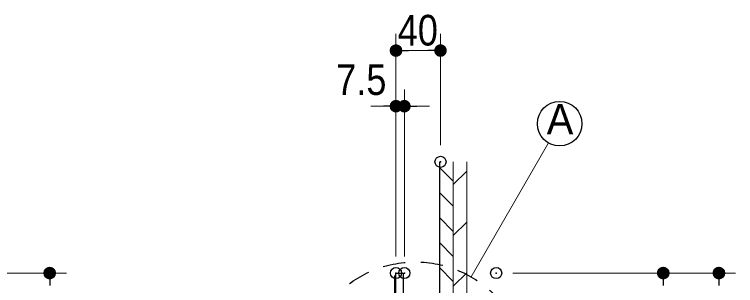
# Model space of a CAD drawing. Units: millimetres, scale not verified. Extents: x -4547 to 4547, y -2284 to 2284.
# Drawn here: x -2072 to -1425, y -611 to -367 of the extents above; entities that cross this region are included whole.
import ezdxf
from ezdxf.enums import TextEntityAlignment as Align

# ---------------------------------------------------------------- set-up
doc = ezdxf.new("R2010")
doc.units = ezdxf.units.MM
doc.header["$LTSCALE"] = 20
doc.header["$PDMODE"] = 32
doc.header["$PDSIZE"] = 10
doc.linetypes.add('USER4', pattern=[1.7, 1, -0.7])
for name, color, linetype, lineweight in [('0-1_3一般', 7, 'Continuous', 15), ('0-2_2寸法-2', 7, 'Continuous', 15), ('0-3_0', 7, 'Continuous', 25), ('0-5_2寸法-1', 7, 'Continuous', 15), ('0-6_2寸法-3', 7, 'Continuous', 15)]:
    doc.layers.add(name, color=color, linetype=linetype, lineweight=lineweight)
doc.layers.add('0-4_Defpoints', color=7, linetype='Continuous')
doc.styles.add('ＭＳ Ｐゴシック', font='')
doc.styles.get('ＭＳ Ｐゴシック').set_extended_font_data('MS PGothic')

# ---------------------------------------------------------------- blocks, each defined once
blk = doc.blocks.new('グループ-40')
at = {"layer": '0-1_3一般', "lineweight": 30}
blk.add_line((-7000, -10000), (-7000, -30000), dxfattribs=at)
at = {"layer": '0-1_3一般'}
for p, q in [((-7000, -10100), (-6750, -10350)), ((-6750, -10000), (-6750, -30000)), ((-6510, -10000), (-6510, -30000)), ((-7000, -10550), (-6750, -10800)), ((-7000, -11000), (-6750, -11250)), ((-7000, -11450), (-6750, -11700)), ((-7000, -11900), (-6750, -12150))]:
    blk.add_line(p, q, dxfattribs=at)
at = {"layer": '0-1_3一般', "lineweight": 5}
for p, q in [((-6750, -10407.6), (-6510, -10167.6)), ((-6750, -11322), (-6510, -11082)), ((-6750, -12236.4), (-6510, -11996.4))]:
    blk.add_line(p, q, dxfattribs=at)
blk = doc.blocks.new('グループ-41')
at = {"layer": '0-1_3一般', "lineweight": 30}
blk.add_lwpolyline([(-7780, -27970), (-7800, -27950), (-7800, -12050), (-7780, -12030)], dxfattribs=at)
blk.add_lwpolyline([(-7780, -12000), (-7650, -12000), (-7650, -28000), (-7780, -28000)], close=True, dxfattribs=at)
at = {"layer": '0-1_3一般'}
blk.add_blockref('グループ-40', (0, 0), dxfattribs=at)
blk = doc.blocks.new('_Dot')
at = {"layer": '0-3_0'}
blk.add_line((-10, 0), (-20, 0), dxfattribs=at)
for points in [[(0, 0), (-10, 0), (-9.92, 1.25)], [(0, 0), (-9.92, -1.25), (-10, 0)], [(0, 0), (-9.92, 1.25), (-9.69, 2.49)], [(0, 0), (-9.69, -2.49), (-9.92, -1.25)], [(0, 0), (-9.69, 2.49), (-9.3, 3.68)], [(0, 0), (-9.3, -3.68), (-9.69, -2.49)], [(0, 0), (-9.3, 3.68), (-8.76, 4.82)], [(0, 0), (-8.76, -4.82), (-9.3, -3.68)], [(0, 0), (-8.76, 4.82), (-8.09, 5.88)], [(0, 0), (-8.09, -5.88), (-8.76, -4.82)], [(0, 0), (-8.09, 5.88), (-7.29, 6.85)], [(0, 0), (-7.29, -6.85), (-8.09, -5.88)], [(0, 0), (-7.29, 6.85), (-6.37, 7.71)], [(0, 0), (-6.37, -7.71), (-7.29, -6.85)], [(0, 0), (-6.37, 7.71), (-5.36, 8.44)], [(0, 0), (-5.36, -8.44), (-6.37, -7.71)], [(0, 0), (-5.36, 8.44), (-4.26, 9.05)], [(0, 0), (-4.26, -9.05), (-5.36, -8.44)], [(0, 0), (-4.26, 9.05), (-3.09, 9.51)], [(0, 0), (-3.09, -9.51), (-4.26, -9.05)], [(0, 0), (-3.09, 9.51), (-1.87, 9.82)], [(0, 0), (-1.87, -9.82), (-3.09, -9.51)], [(0, 0), (-1.87, 9.82), (-0.63, 9.98)], [(0, 0), (-0.63, -9.98), (-1.87, -9.82)], [(0, 0), (-0.63, 9.98), (0.63, 9.98)], [(0, 0), (0.63, -9.98), (-0.63, -9.98)], [(0, 0), (0.63, 9.98), (1.87, 9.82)], [(0, 0), (1.87, 9.82), (3.09, 9.51)], [(0, 0), (3.09, 9.51), (4.26, 9.05)], [(0, 0), (4.26, 9.05), (5.36, 8.44)], [(0, 0), (5.36, 8.44), (6.37, 7.71)], [(0, 0), (6.37, 7.71), (7.29, 6.85)], [(0, 0), (7.29, 6.85), (8.09, 5.88)], [(0, 0), (8.09, 5.88), (8.76, 4.82)], [(0, 0), (8.76, 4.82), (9.3, 3.68)], [(0, 0), (9.3, 3.68), (9.69, 2.49)], [(0, 0), (9.69, 2.49), (9.92, 1.25)], [(0, 0), (9.92, 1.25), (10, 0)], [(0, 0), (1.87, -9.82), (0.63, -9.98)], [(0, 0), (3.09, -9.51), (1.87, -9.82)], [(0, 0), (4.26, -9.05), (3.09, -9.51)], [(0, 0), (5.36, -8.44), (4.26, -9.05)], [(0, 0), (6.37, -7.71), (5.36, -8.44)], [(0, 0), (7.29, -6.85), (6.37, -7.71)], [(0, 0), (8.09, -5.88), (7.29, -6.85)], [(0, 0), (8.76, -4.82), (8.09, -5.88)], [(0, 0), (9.3, -3.68), (8.76, -4.82)], [(0, 0), (9.69, -2.49), (9.3, -3.68)], [(0, 0), (9.92, -1.25), (9.69, -2.49)], [(0, 0), (10, 0), (9.92, -1.25)]]:
    blk.add_solid(points, dxfattribs=at)
blk = doc.blocks.new('グループ-43')
at = {"layer": '0-6_2寸法-3'}
blk.add_line((-6430, -12067.9), (-5040, -9660.4), dxfattribs=at)
at = {"layer": '0-6_2寸法-3', "lineweight": 30}
blk.add_circle((-4840, -9314), 400, dxfattribs=at)
at = {"layer": '0-6_2寸法-3', "style": 'ＭＳ Ｐゴシック'}
blk.add_text('A', height=550.3, dxfattribs=at).set_placement((-5073.4, -9673.5), align=Align.BOTTOM_LEFT)

msp = doc.modelspace()

# ---------------------------------------------------------------- linework, layer by layer
at = {"layer": '0-2_2寸法-2'}
for p, q in [((-1729.63, -585), (-1729.63, -435)), ((-1722.13, -585), (-1722.13, -435)), ((-1740.88, -450), (-1752.14, -450)), ((-1729.63, -450), (-1722.13, -450)), ((-1710.87, -450), (-1699.61, -450))]:
    msp.add_line(p, q, dxfattribs=at)
at = {"layer": '0-4_Defpoints'}
for p in [(-1729.63, -400), (-1729.63, -450), (-1722.13, -450), (-1689.63, -500), (-2040.63, -600), (-1729.63, -600), (-1722.13, -600), (-1639.63, -600), (-1489.63, -600), (-1439.63, -600)]:
    msp.add_point(p, dxfattribs=at)
at = {"layer": '0-5_2寸法-1'}
for p, q in [((-1729.63, -435), (-1729.63, -385)), ((-1689.63, -485), (-1689.63, -385)), ((-1700.88, -400), (-1718.37, -400)), ((-2175.63, -600), (-2025.63, -600)), ((-2175.63, -600), (-2025.63, -600)), ((-1624.63, -600), (-1474.63, -600)), ((-1474.63, -600), (-1424.63, -600))]:
    msp.add_line(p, q, dxfattribs=at)
at = {"layer": '0-6_2寸法-3', "linetype": 'USER4', "lineweight": 30}
msp.add_circle((-1712.13, -690), 100, dxfattribs=at)

# ---------------------------------------------------------------- block references
at = {"layer": '0-1_3一般', "xscale": 0.05, "yscale": 0.05}
msp.add_blockref('グループ-41', (-1340.63, 0), dxfattribs=at)
at = {"layer": '0-2_2寸法-2', "xscale": 0.5627563, "yscale": 0.5627563}
msp.add_blockref('_Dot', (-1729.63, -450), dxfattribs=at)
at = {"layer": '0-2_2寸法-2', "xscale": 0.5627563, "yscale": 0.5627563, "rotation": 180}
msp.add_blockref('_Dot', (-1722.13, -450), dxfattribs=at)
at = {"layer": '0-5_2寸法-1', "xscale": 0.5627563, "yscale": 0.5627563}
for p, rotation in [((-1729.63, -400), 180), ((-2040.63, -600), 90), ((-2040.63, -600), 90), ((-1489.63, -600), 90), ((-1439.63, -600), 90)]:
    msp.add_blockref('_Dot', p, dxfattribs=dict(at, rotation=rotation))
msp.add_blockref('_Dot', (-1689.63, -400), dxfattribs=at)
at = {"layer": '0-6_2寸法-3', "xscale": 0.05, "yscale": 0.05}
msp.add_blockref('グループ-43', (-1340.63, 0), dxfattribs=at)

# ---------------------------------------------------------------- texts
at = {"layer": '0-2_2寸法-2', "style": 'ＭＳ Ｐゴシック', "width": 0.9}
msp.add_text('7.5', height=27.57, dxfattribs=at).set_placement((-1783.35, -448.14), align=Align.BOTTOM_LEFT)
at = {"layer": '0-5_2寸法-1', "style": 'ＭＳ Ｐゴシック', "width": 0.9}
msp.add_text('40', height=27.57, dxfattribs=at).set_placement((-1728.07, -403.72), align=Align.BOTTOM_LEFT)

doc.saveas('drawing.dxf')
